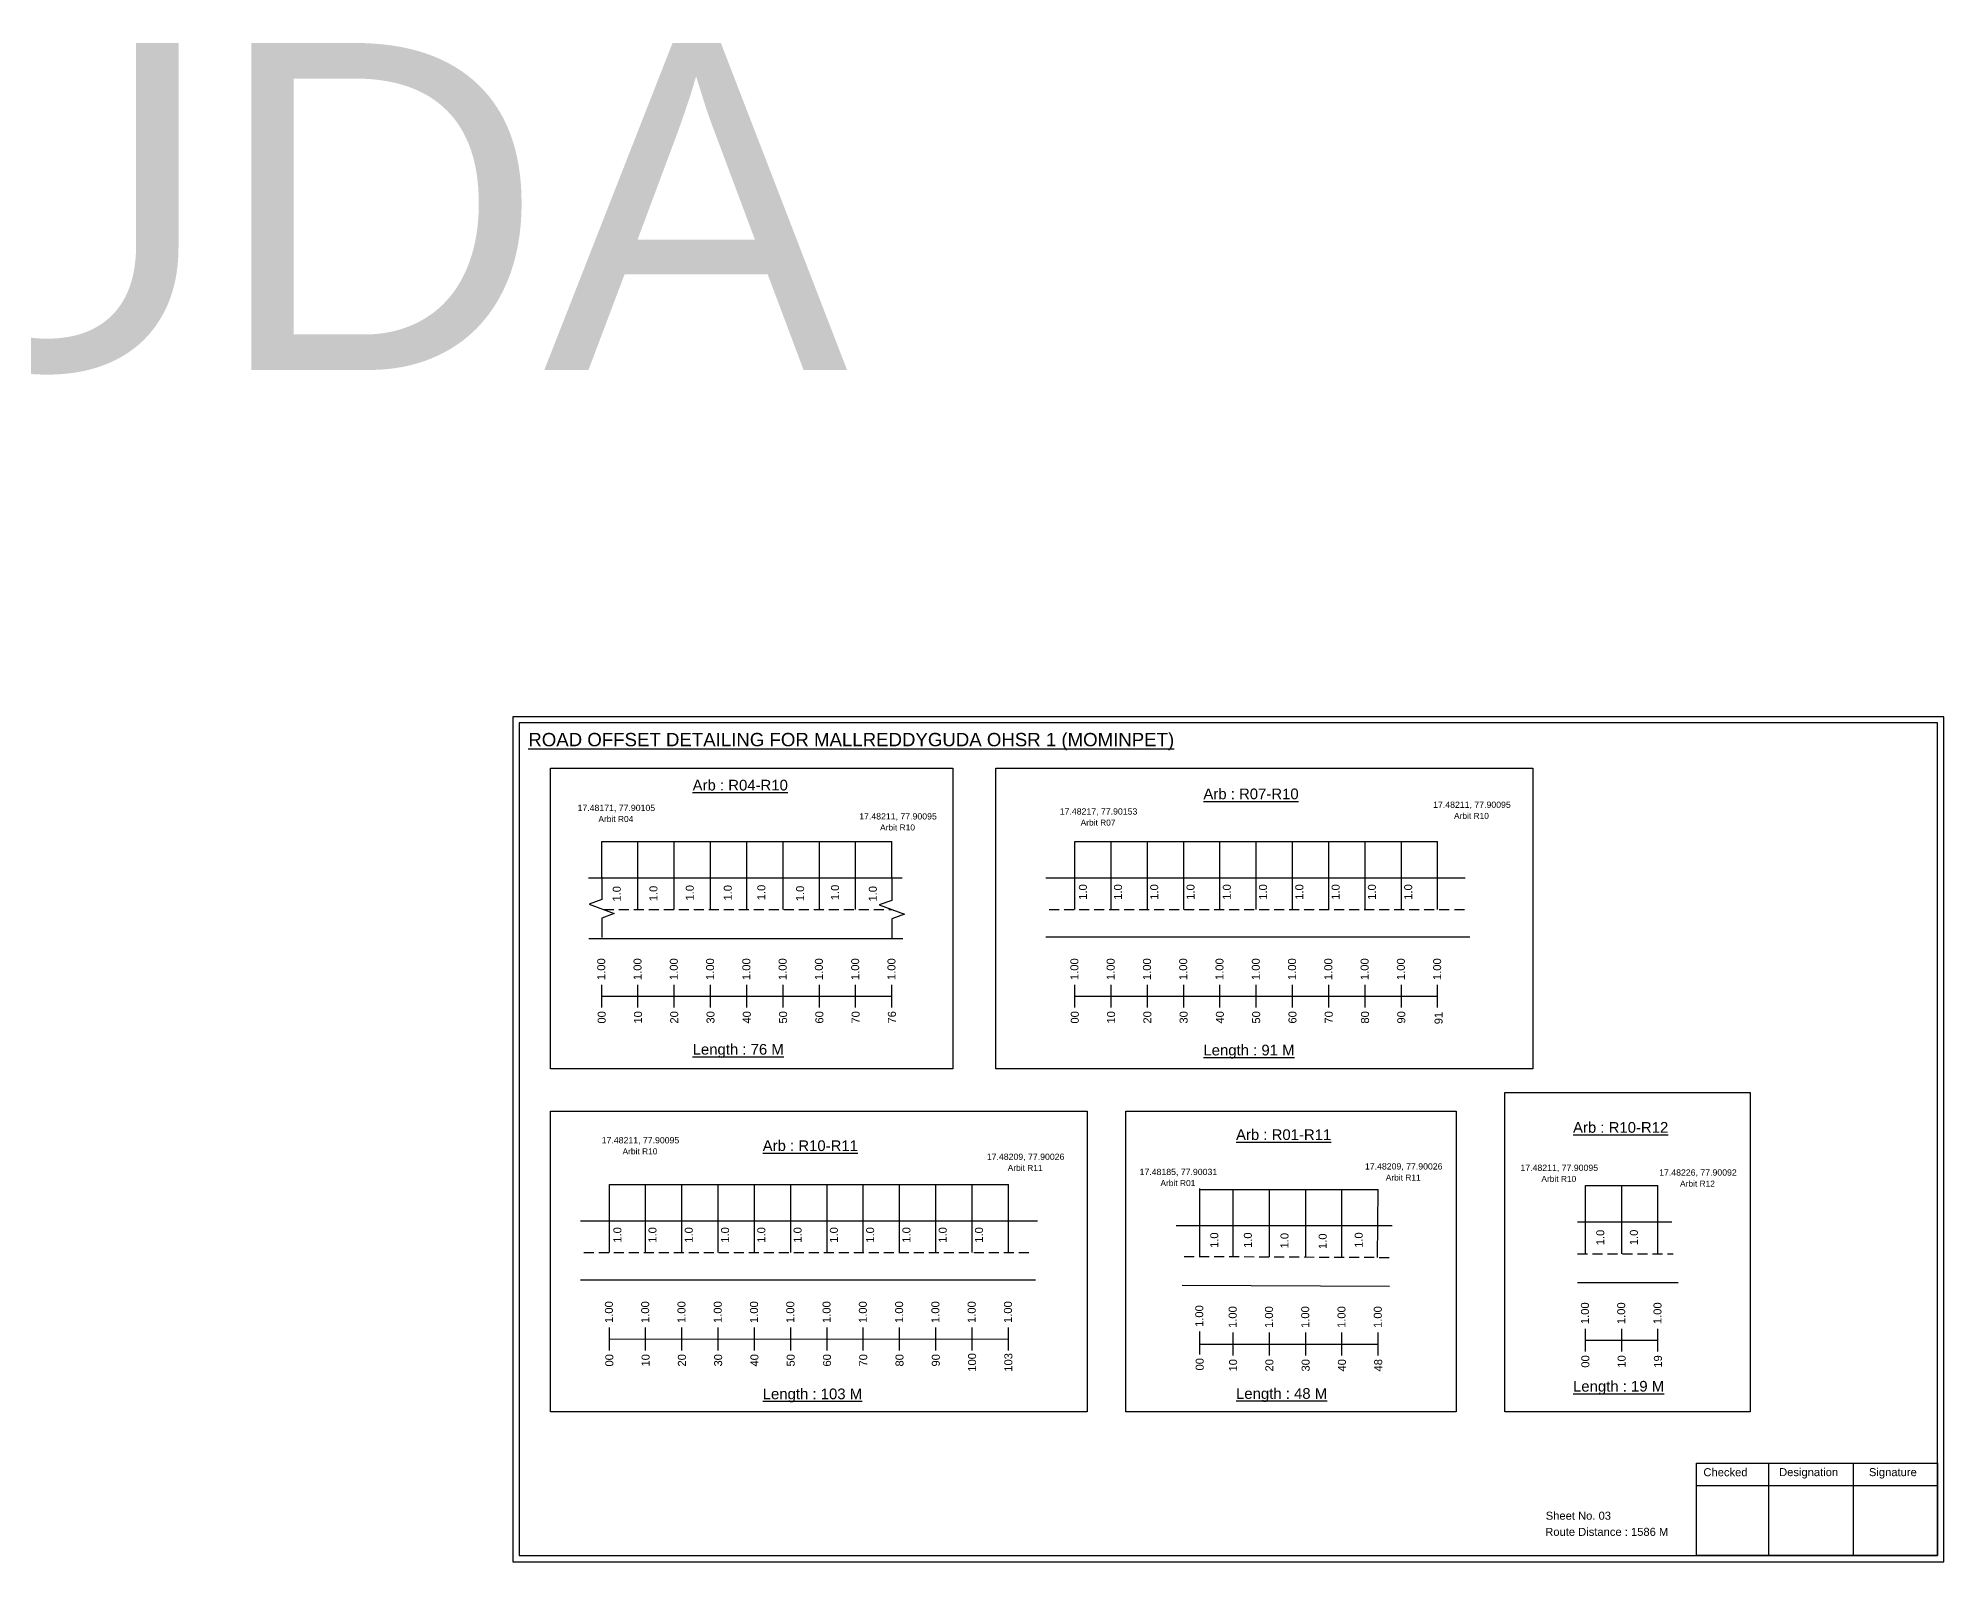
# Model space of a CAD drawing. Header units: inches. Extents: x 323 to 3787, y 50 to 1276.
# Drawn here: x 1660 to 2375, y 50 to 621 of the extents above; entities that cross this region are included whole.
import ezdxf

# ---------------------------------------------------------------- set-up
doc = ezdxf.new("R2010")
doc.units = ezdxf.units.IN
doc.header["$MEASUREMENT"] = 0
doc.linetypes.add('DASHED2', pattern=[0.375, 0.25, -0.125])
doc.layers.add('PDF_Geometry', color=7, linetype='Continuous')
doc.layers.add('PDF_Text', color=5, linetype='Continuous')
doc.styles.add('PDF Arial', font='arial.ttf')
doc.styles.get("Standard").update_dxf_attribs({"font": 'arial.ttf'})

msp = doc.modelspace()

# ---------------------------------------------------------------- linework, layer by layer
at = {"color": 5}
for p, q in [((1871.67, 320.18), (1980.47, 320.18)), ((2049.05, 320.18), (2185.05, 320.18)), ((1874.53, 191.67), (2024.13, 191.67)), ((2095.86, 189.8), (2162.78, 189.8)), ((2240.45, 191.24), (2267.65, 191.24))]:
    msp.add_line(p, q, dxfattribs=at)
for p, q in [((1871.67, 306.54), (1871.67, 320.18)), ((1885.27, 294.65), (1885.27, 320.18)), ((1898.87, 294.65), (1898.87, 320.18)), ((1912.47, 294.65), (1912.47, 320.18)), ((1926.07, 294.65), (1926.07, 320.18)), ((1939.67, 294.65), (1939.67, 320.18)), ((1953.27, 294.65), (1953.27, 320.18)), ((1966.87, 294.65), (1966.87, 320.18)), ((1980.47, 306.53), (1980.47, 320.18)), ((2049.05, 294.65), (2049.05, 320.18)), ((2062.65, 294.65), (2062.65, 320.18)), ((2076.25, 294.65), (2076.25, 320.18)), ((2089.85, 294.65), (2089.85, 320.18)), ((2103.45, 294.65), (2103.45, 320.18)), ((2117.05, 294.65), (2117.05, 320.18)), ((2130.65, 294.65), (2130.65, 320.18)), ((2144.25, 294.65), (2144.25, 320.18)), ((2157.85, 294.65), (2157.85, 320.18)), ((2171.45, 294.65), (2171.45, 320.18)), ((2185.05, 294.65), (2185.05, 320.18)), ((1866.67, 306.53), (1984.29, 306.59)), ((2038.17, 306.53), (2195.33, 306.53)), ((1866.82, 283.85), (1984.6, 283.85)), ((2197.15, 284.34), (2038.17, 284.34)), ((1874.53, 166.14), (1874.53, 191.67)), ((1888.13, 166.14), (1888.13, 191.67)), ((1901.73, 166.14), (1901.73, 191.67)), ((1915.33, 166.14), (1915.33, 191.67)), ((1928.93, 166.14), (1928.93, 191.67)), ((1942.53, 166.14), (1942.53, 191.67)), ((1956.13, 166.14), (1956.13, 191.67)), ((1969.73, 166.14), (1969.73, 191.67)), ((1983.33, 166.14), (1983.33, 191.67)), ((1996.93, 166.14), (1996.93, 191.67)), ((2010.53, 166.14), (2010.53, 191.67)), ((2024.13, 166.14), (2024.13, 191.67)), ((2095.86, 164.56), (2095.86, 190.1)), ((2108.38, 164.51), (2108.38, 189.8)), ((2121.98, 164.46), (2121.98, 189.8)), ((2135.58, 164.52), (2135.58, 189.8)), ((2149.18, 164.26), (2149.18, 189.8)), ((2162.56, 164.3), (2162.78, 189.8)), ((2240.45, 165.7), (2240.45, 191.24)), ((2254.05, 165.7), (2254.05, 191.24)), ((2267.65, 165.7), (2267.65, 191.24)), ((1863.66, 178.02), (2035.01, 178.02)), ((2168.03, 176.12), (2087.08, 176.12)), ((2237.45, 177.59), (2272.87, 177.59)), ((2034.32, 155.83), (1863.66, 155.83)), ((2089.29, 153.92), (2167.02, 153.49)), ((2237.45, 154.9), (2275.27, 154.9))]:
    msp.add_line(p, q)
at = {"linetype": 'DASHED2', "ltscale": 15}
for p, q in [((1872.43, 294.65), (1980.47, 294.65)), ((2039.44, 294.65), (2195.33, 294.65)), ((1864.93, 166.14), (2032.53, 166.14)), ((2090, 164.7), (2168.29, 164.3)), ((2237.45, 165.7), (2273.36, 165.7))]:
    msp.add_line(p, q, dxfattribs=at)
at = {"color": 217, "true_color": 0x93278f}
for p, q in [((1871.67, 257.95), (1871.67, 266.5)), ((1885.27, 257.95), (1885.27, 266.5)), ((1898.87, 257.95), (1898.87, 266.5)), ((1912.47, 257.95), (1912.47, 266.5)), ((1926.07, 257.95), (1926.07, 266.5)), ((1939.67, 257.95), (1939.67, 266.5)), ((1953.27, 257.95), (1953.27, 266.5)), ((1966.87, 257.95), (1966.87, 266.5)), ((1980.47, 257.95), (1980.47, 266.5)), ((2049.05, 257.95), (2049.05, 266.5)), ((2062.65, 257.95), (2062.65, 266.5)), ((2076.25, 257.95), (2076.25, 266.5)), ((2089.85, 257.95), (2089.85, 266.5)), ((2103.45, 257.95), (2103.45, 266.5)), ((2117.05, 257.95), (2117.05, 266.5)), ((2130.65, 257.95), (2130.65, 266.5)), ((2144.25, 257.95), (2144.25, 266.5)), ((2157.85, 257.95), (2157.85, 266.5)), ((2171.45, 257.95), (2171.45, 266.5)), ((2185.05, 257.95), (2185.05, 266.5)), ((1871.67, 262.22), (1980.47, 262.22)), ((2049.05, 262.22), (2185.05, 262.24)), ((1874.53, 129.44), (1874.53, 137.99)), ((1888.13, 129.44), (1888.13, 137.99)), ((1901.73, 129.44), (1901.73, 137.99)), ((1915.33, 129.44), (1915.33, 137.99)), ((1928.93, 129.44), (1928.93, 137.99)), ((1942.53, 129.44), (1942.53, 137.99)), ((1956.13, 129.44), (1956.13, 137.99)), ((1969.73, 129.44), (1969.73, 137.99)), ((1983.33, 129.44), (1983.33, 137.99)), ((1996.93, 129.44), (1996.93, 137.99)), ((2010.53, 129.44), (2010.53, 137.99)), ((2024.13, 129.44), (2024.13, 137.99)), ((2095.86, 127.95), (2095.86, 136.5)), ((2108.38, 127.56), (2108.38, 136.12)), ((2121.98, 127.56), (2121.98, 136.12)), ((2135.58, 127.56), (2135.58, 136.12)), ((2149.18, 127.56), (2149.18, 136.12)), ((2162.78, 127.56), (2162.78, 136.12)), ((2240.45, 129), (2240.45, 137.56)), ((2254.05, 129), (2254.05, 137.56)), ((2267.65, 129), (2267.65, 137.56)), ((1874.53, 133.71), (2024.13, 133.74)), ((2095.86, 131.83), (2162.78, 131.85)), ((2240.45, 133.27), (2267.65, 133.28))]:
    msp.add_line(p, q, dxfattribs=at)
for points in [[(1852.44, 347.67), (2003.29, 347.67), (2003.29, 234.99), (1852.44, 234.99)], [(2019.45, 347.67), (2220.69, 347.67), (2220.69, 234.99), (2019.45, 234.99)], [(2210.24, 226.08), (2302.18, 226.08), (2302.18, 106.47), (2210.24, 106.47)], [(1852.44, 219.15), (2053.68, 219.15), (2053.68, 106.47), (1852.44, 106.47)], [(2068.16, 219.15), (2191.96, 219.15), (2191.96, 106.47), (2068.16, 106.47)]]:
    msp.add_lwpolyline(points, close=True)
at = {"linetype": 'Continuous'}
for points in [[(1871.65, 306.81), (1871.65, 298.38), (1866.91, 296.66), (1876.39, 293.2), (1871.65, 291.48), (1871.65, 284.13)], [(1980.47, 306.53), (1980.47, 298.1), (1975.73, 296.37), (1985.21, 292.92), (1980.47, 291.19), (1980.47, 283.85)]]:
    msp.add_lwpolyline(points, dxfattribs=at)
at = {"layer": 'PDF_Geometry'}
for points in [[(1838.37, 366.92), (1838.37, 50.21), (2374.85, 50.21), (2374.85, 366.92)], [(1840.7, 364.59), (1840.7, 52.63), (2372.43, 52.63), (2372.43, 364.59)]]:
    msp.add_lwpolyline(points, close=True, dxfattribs=at)
at = {"layer": 'PDF_Geometry', "color": 242, "true_color": 0xcc1f26}
msp.add_lwpolyline([(2372.43, 52.54), (2282.09, 52.54), (2282.09, 87.15), (2372.43, 87.15)], close=True, dxfattribs=at)
for points in [[(2309.07, 87.15), (2309.07, 52.54)], [(2340.79, 87.15), (2340.79, 52.54)], [(2282.09, 78.77), (2372.43, 78.77)]]:
    msp.add_lwpolyline(points, dxfattribs=at)

# ---------------------------------------------------------------- texts
for s, height, p in [('MALLAREDDYGUDA', 122.5352, (309.04, 496.85)), ('Sheet No. 03', 3, (2225.59, 66.01)), ('Route Distance : 1586 M', 3, (2225.4, 59.96))]:
    msp.add_text(s, height=height).set_placement(p)
at = {"color": 242, "true_color": 0xcd2027}
for s, height, p in [('%%UROAD OFFSET DETAILING FOR MALLREDDYGUDA OHSR 1 (MOMINPET)', 5, (1844.15, 355.85)), ('%%UArb : R04-R10', 4, (1905.75, 339.28)), ('%%UArb : R07-R10', 4, (2097.24, 336)), ('%%ULength : 76 M', 4, (1905.75, 240.28)), ('%%ULength : 91 M', 4, (2097.24, 240)), ('%%UArb : R10-R12', 4, (2235.81, 211.02)), ('%%UArb : R10-R11', 4, (1932.02, 204.17)), ('%%UArb : R01-R11', 4, (2109.47, 208.3)), ('%%ULength : 103 M', 4, (1932.02, 111.17)), ('%%ULength : 48 M', 4, (2109.47, 111.3)), ('%%ULength : 19 M', 4, (2235.81, 114.02))]:
    msp.add_text(s, height=height, dxfattribs=at).set_placement(p)
at = {"color": 5}
for s, height, p in [('17.48171, 77.90105', 2.34, (1862.61, 331.58)), ('Arbit R04', 2.246, (1870.43, 327.46)), ('17.48211, 77.90095', 2.34, (1968.21, 328.41)), ('17.48217, 77.90153', 2.34, (2043.39, 330.25)), ('17.48211, 77.90095', 2.34, (2183.38, 332.77)), ('Arbit R10', 2.246, (2191.2, 328.64)), ('Arbit R10', 2.246, (1976.03, 324.29)), ('Arbit R07', 2.246, (2051.21, 326.12)), ('17.48211, 77.90095', 2.34, (1871.66, 207.04)), ('Arbit R10', 2.246, (1879.48, 202.92)), ('17.48209, 77.90026', 2.34, (2016.05, 200.86)), ('Arbit R11', 2.246, (2023.87, 196.73)), ('17.48185, 77.90031', 2.34, (2073.32, 195.16)), ('Arbit R01', 2.246, (2081.14, 191.03)), ('17.48209, 77.90026', 2.34, (2157.8, 197.24)), ('Arbit R11', 2.246, (2165.62, 193.11)), ('17.48211, 77.90095', 2.34, (2216.12, 196.73)), ('Arbit R10', 2.246, (2223.94, 192.6)), ('17.48226, 77.90092', 2.34, (2268.11, 194.95)), ('Arbit R12', 2.246, (2275.93, 190.82))]:
    msp.add_text(s, height=height, dxfattribs=at).set_placement(p)
for p in [(1878.8, 297.63), (1892.55, 297.76), (1906.17, 298.02), (1920.43, 298.02), (1933.02, 298.14), (1947.54, 297.76), (1960.64, 298.14), (1974.8, 297.64), (2053.56, 298.32), (2066.71, 298.32), (2080.31, 298.32), (2093.91, 298.32), (2107.51, 298.32), (2121.11, 298.32), (2134.71, 298.32), (2148.31, 298.32), (2161.91, 298.32), (2175.51, 298.32), (1879.04, 169.81), (1892.2, 169.81), (1905.8, 169.81), (1919.4, 169.81), (1933, 169.81), (1946.6, 169.81), (1960.2, 169.81), (1973.8, 169.81), (1987.4, 169.81), (2001, 169.81), (2014.6, 169.81), (2102.82, 167.84), (2115.4, 167.84), (2129.14, 167.65), (2143.45, 167.46), (2156.97, 167.87), (2247.53, 168.85), (2260.12, 168.88)]:
    msp.add_text('1.0', height=3, rotation=90).set_placement(p)
at = {"color": 217, "true_color": 0x93278f}
for s, p in [('1.00', (1872.99, 268.24)), ('1.00', (1886.59, 268.24)), ('1.00', (1900.19, 268.24)), ('1.00', (1913.79, 268.24)), ('1.00', (1927.39, 268.24)), ('1.00', (1940.99, 268.24)), ('1.00', (1954.59, 268.24)), ('1.00', (1968.19, 268.24)), ('1.00', (1981.79, 268.24)), ('1.00', (2050.37, 268.24)), ('1.00', (2063.97, 268.24)), ('1.00', (2077.57, 268.24)), ('1.00', (2091.17, 268.24)), ('1.00', (2104.77, 268.24)), ('1.00', (2118.37, 268.24)), ('1.00', (2131.97, 268.24)), ('1.00', (2145.57, 268.24)), ('1.00', (2159.17, 268.24)), ('1.00', (2172.77, 268.24)), ('1.00', (2186.37, 268.24)), ('00', (1873.15, 251.92)), ('10', (1886.75, 251.92)), ('20', (1900.35, 251.92)), ('30', (1913.95, 251.92)), ('40', (1927.55, 251.92)), ('50', (1941.15, 251.92)), ('60', (1954.75, 251.92)), ('70', (1968.35, 251.92)), ('76', (1981.95, 251.92)), ('00', (2050.52, 251.92)), ('10', (2064.12, 251.92)), ('20', (2077.72, 251.92)), ('30', (2091.32, 251.92)), ('40', (2104.92, 251.92)), ('50', (2118.52, 251.92)), ('60', (2132.12, 251.92)), ('70', (2145.72, 251.92)), ('80', (2159.32, 251.92)), ('90', (2172.92, 251.92)), ('91', (2186.89, 251.67)), ('1.00', (1875.86, 139.73)), ('1.00', (1889.46, 139.73)), ('1.00', (1903.06, 139.73)), ('1.00', (1916.66, 139.73)), ('1.00', (1930.26, 139.73)), ('1.00', (1943.86, 139.73)), ('1.00', (1957.46, 139.73)), ('1.00', (1971.06, 139.73)), ('1.00', (1984.66, 139.73)), ('1.00', (1998.26, 139.73)), ('1.00', (2011.86, 139.73)), ('1.00', (2025.46, 139.73)), ('1.00', (2097.19, 138.24)), ('1.00', (2109.71, 137.86)), ('1.00', (2123.31, 137.86)), ('1.00', (2136.91, 137.86)), ('1.00', (2150.51, 137.86)), ('1.00', (2164.11, 137.86)), ('1.00', (2241.78, 139.3)), ('1.00', (2255.38, 139.3)), ('1.00', (2268.98, 139.3)), ('00', (1876.01, 123.41)), ('10', (1889.61, 123.41)), ('20', (1903.21, 123.41)), ('30', (1916.81, 123.41)), ('40', (1930.41, 123.41)), ('50', (1944.01, 123.41)), ('60', (1957.61, 123.41)), ('70', (1971.21, 123.41)), ('80', (1984.81, 123.41)), ('90', (1998.41, 123.41)), ('100', (2012.01, 121.46)), ('103', (2025.61, 121.46)), ('00', (2097.34, 121.92)), ('10', (2109.86, 121.54)), ('20', (2123.46, 121.54)), ('30', (2137.06, 121.54)), ('40', (2150.66, 121.54)), ('48', (2164.26, 121.54)), ('00', (2241.93, 122.98)), ('10', (2255.53, 122.98)), ('19', (2269.13, 122.98))]:
    msp.add_text(s, height=3, rotation=90, dxfattribs=at).set_placement(p)
at = {"layer": 'PDF_Text', "color": 7, "attachment_point": 7, "style": 'PDF Arial'}
for s, insert, char_height in [('Checked', (2284.69, 82.26), 3.001), ('Designation', (2313.07, 81.43), 3.0006), ('Signature', (2346.75, 81.43), 3.001)]:
    msp.add_mtext(s, dxfattribs=dict(at, insert=insert, char_height=char_height))

doc.saveas('drawing.dxf')
